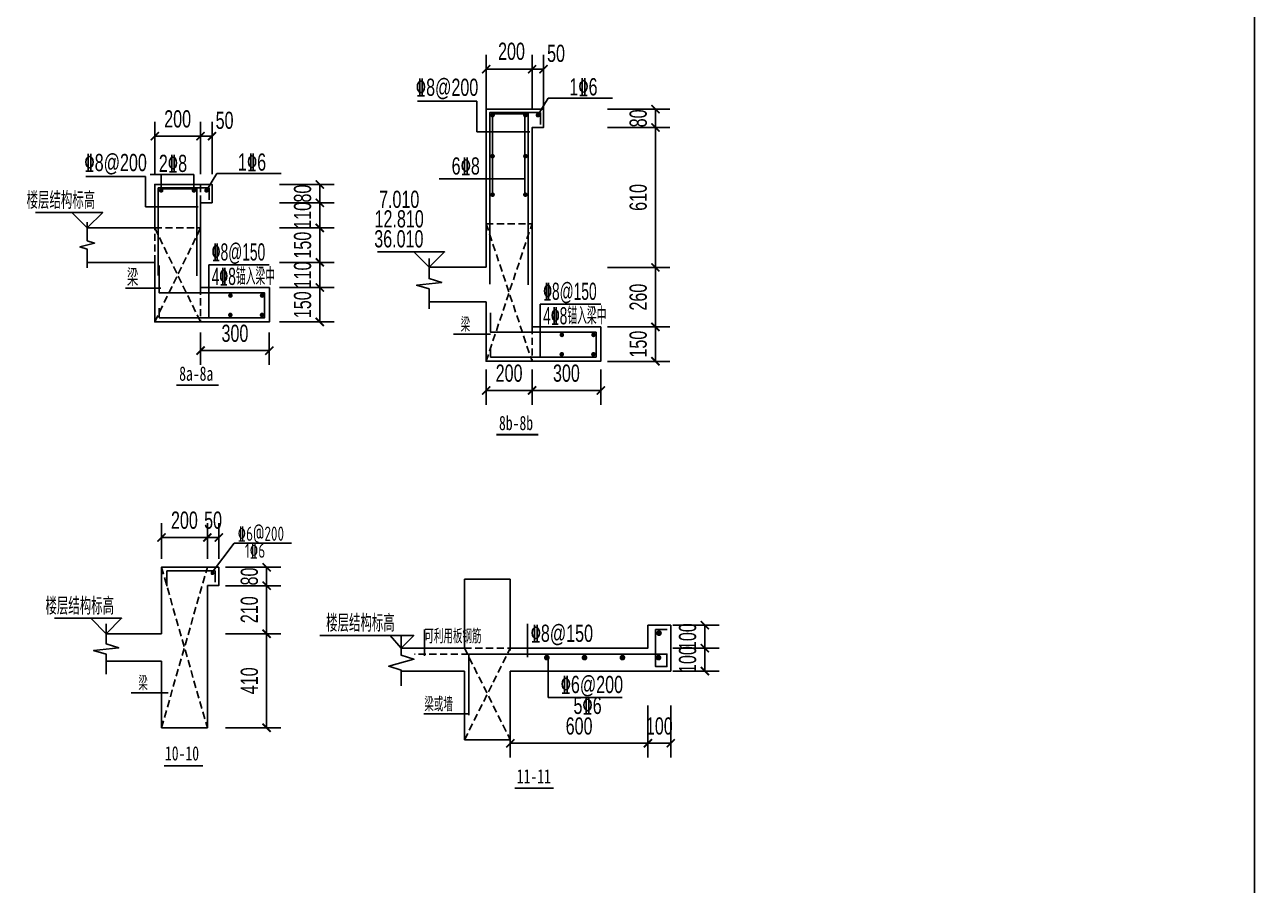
# Model space of a CAD drawing. Extents: x -173820 to 521180, y -715739 to 158231.
# Drawn here: x 47686 to 69145, y 62694 to 77716 of the extents above; entities that cross this region are included whole.
import ezdxf

# ---------------------------------------------------------------- set-up
doc = ezdxf.new("R2010")
doc.units = 0
doc.header["$LTSCALE"] = 1000
doc.linetypes.add('HIDDEN2', pattern=[0.1875, 0.125, -0.0625])
doc.layers.add('JG1', color=3, linetype='Continuous')
doc.layers.add('模板线', color=3, linetype='Continuous')
doc.styles.add('TEXTDIM', font='njadri_romans1.shx', dxfattribs={"width": 0.7, "bigfont": 'njadri_fhztxt.shx'})
doc.styles.add('TEXTSTEEL', font='njadri_tssdeng.shx', dxfattribs={"width": 0.7, "bigfont": 'njadri_tssdchn.shx'})
doc.styles.add('钢筋', font='tssdeng.shx', dxfattribs={"width": 0.7, "height": 250, "bigfont": 'tssdchn.shx'})
doc.styles.add('黑体', font='simhei.ttf', dxfattribs={"width": 0.8})
doc.dimstyles.new('DIM100', dxfattribs={"dimtxt": 300, "dimasz": 1, "dimexe": 250, "dimexo": 0, "dimgap": 150, "dimtad": 1, "dimdec": 0, "dimzin": 0, "dimdsep": 46, "dimtxsty": 'TEXTDIM', "dimblk": 'DI', "dimcen": 0, "dimclrt": 7, "dimadec": 0, "dimazin": 0, "dimtfac": 1, "dimtdec": 0, "dimtix": 1, "dimtmove": 2, "dimatfit": 3, "dimldrblk": 'DI', "dimfxl": 0, "dimtolj": 1, "dimtzin": 0, "dimarcsym": 0})

# ---------------------------------------------------------------- blocks, each defined once
blk = doc.blocks.new('DI')
at = {"color": 3, "const_width": 30}
blk.add_lwpolyline([(-71, -71), (71, 71)], dxfattribs=at)
blk = doc.blocks.new('*D850')
at = {"layer": 'Defpoints', "color": 0}
for p in [(3226, 4346), (3026, 3685), (3226, 3685)]:
    blk.add_point(p, dxfattribs=at)
at = {"layer": 'JG1', "color": 0, "lineweight": -2}
for p, q in [((3026, 3685), (3026, 4596)), ((3226, 3685), (3226, 4596)), ((3025, 4346), (3024, 4346)), ((3026, 4346), (3226, 4346)), ((3227, 4346), (3228, 4346))]:
    blk.add_line(p, q, dxfattribs=at)
blk.add_blockref('DI', (3026, 4346), dxfattribs=at)
at = {"layer": 'JG1', "color": 0, "lineweight": -2, "rotation": 180}
blk.add_blockref('DI', (3226, 4346), dxfattribs=at)
at = {"layer": 'JG1', "color": 7, "insert": (3445, 4621), "char_height": 300, "attachment_point": 5, "style": 'TEXTDIM'}
blk.add_mtext('\\A1;50', dxfattribs=at)
blk = doc.blocks.new('*D851')
at = {"layer": 'Defpoints', "color": 0}
for p in [(3026, 4346), (2226, 3685), (3026, 3685)]:
    blk.add_point(p, dxfattribs=at)
at = {"layer": 'JG1', "color": 0, "lineweight": -2}
for p, q in [((2226, 3685), (2226, 4596)), ((3026, 3685), (3026, 4596)), ((2227, 4346), (3025, 4346))]:
    blk.add_line(p, q, dxfattribs=at)
at = {"layer": 'JG1', "color": 0, "lineweight": -2, "rotation": 180}
blk.add_blockref('DI', (2226, 4346), dxfattribs=at)
at = {"layer": 'JG1', "color": 0, "lineweight": -2}
blk.add_blockref('DI', (3026, 4346), dxfattribs=at)
at = {"layer": 'JG1', "color": 7, "insert": (2626, 4646), "char_height": 300, "attachment_point": 5, "style": 'TEXTDIM'}
blk.add_mtext('\\A1;200', dxfattribs=at)
blk = doc.blocks.new('*D852')
at = {"layer": 'Defpoints', "color": 0}
for p in [(4401, 1704), (5107, 1704), (4401, 1104)]:
    blk.add_point(p, dxfattribs=at)
at = {"layer": 'JG1', "color": 0, "lineweight": -2}
for p, q in [((4401, 1704), (5357, 1704)), ((5107, 1705), (5107, 1706)), ((5107, 1104), (5107, 1704)), ((4401, 1104), (5357, 1104)), ((5107, 1103), (5107, 1102))]:
    blk.add_line(p, q, dxfattribs=at)
for p, rotation in [((5107, 1704), 270), ((5107, 1104), 90)]:
    blk.add_blockref('DI', p, dxfattribs=dict(at, rotation=rotation))
at = {"layer": 'JG1', "color": 7, "insert": (4807, 1404), "char_height": 300, "attachment_point": 5, "rotation": 90, "style": 'TEXTDIM'}
blk.add_mtext('\\A1;150', dxfattribs=at)
blk = doc.blocks.new('*D853')
at = {"layer": 'Defpoints', "color": 0}
for p in [(4401, 3504), (5107, 3504), (4401, 3184)]:
    blk.add_point(p, dxfattribs=at)
at = {"layer": 'JG1', "color": 0, "lineweight": -2}
for p, q in [((4401, 3504), (5357, 3504)), ((5107, 3505), (5107, 3506)), ((5107, 3184), (5107, 3504)), ((4401, 3184), (5357, 3184)), ((5107, 3183), (5107, 3182))]:
    blk.add_line(p, q, dxfattribs=at)
for p, rotation in [((5107, 3504), 270), ((5107, 3184), 90)]:
    blk.add_blockref('DI', p, dxfattribs=dict(at, rotation=rotation))
at = {"layer": 'JG1', "color": 7, "insert": (4807, 3344), "char_height": 300, "attachment_point": 5, "rotation": 90, "style": 'TEXTDIM'}
blk.add_mtext('\\A1;80', dxfattribs=at)
blk = doc.blocks.new('*D854')
at = {"layer": 'Defpoints', "color": 0}
for p in [(4401, 2144), (5107, 2144), (4401, 1704)]:
    blk.add_point(p, dxfattribs=at)
at = {"layer": 'JG1', "color": 0, "lineweight": -2}
for p, q in [((4401, 2144), (5357, 2144)), ((5107, 2145), (5107, 2146)), ((5107, 1704), (5107, 2144)), ((4401, 1704), (5357, 1704)), ((5107, 1703), (5107, 1702))]:
    blk.add_line(p, q, dxfattribs=at)
for p, rotation in [((5107, 2144), 270), ((5107, 1704), 90)]:
    blk.add_blockref('DI', p, dxfattribs=dict(at, rotation=rotation))
at = {"layer": 'JG1', "color": 7, "insert": (4807, 1924), "char_height": 300, "attachment_point": 5, "rotation": 90, "style": 'TEXTDIM'}
blk.add_mtext('\\A1;110', dxfattribs=at)
blk = doc.blocks.new('*D855')
at = {"layer": 'Defpoints', "color": 0}
for p in [(4401, 3184), (4401, 2744), (5107, 2744)]:
    blk.add_point(p, dxfattribs=at)
at = {"layer": 'JG1', "color": 0, "lineweight": -2}
for p, q in [((4401, 3184), (5357, 3184)), ((5107, 3185), (5107, 3186)), ((5107, 3184), (5107, 2744)), ((4401, 2744), (5357, 2744)), ((5107, 2743), (5107, 2742))]:
    blk.add_line(p, q, dxfattribs=at)
for p, rotation in [((5107, 3184), 270), ((5107, 2744), 90)]:
    blk.add_blockref('DI', p, dxfattribs=dict(at, rotation=rotation))
at = {"layer": 'JG1', "color": 7, "insert": (4807, 2964), "char_height": 300, "attachment_point": 5, "rotation": 90, "style": 'TEXTDIM'}
blk.add_mtext('\\A1;110', dxfattribs=at)
blk = doc.blocks.new('*D856')
at = {"layer": 'Defpoints', "color": 0}
for p in [(4401, 2744), (5107, 2744), (4401, 2144)]:
    blk.add_point(p, dxfattribs=at)
at = {"layer": 'JG1', "color": 0, "lineweight": -2}
for p, q in [((4401, 2744), (5357, 2744)), ((5107, 2745), (5107, 2746)), ((5107, 2144), (5107, 2744)), ((4401, 2144), (5357, 2144)), ((5107, 2143), (5107, 2142))]:
    blk.add_line(p, q, dxfattribs=at)
for p, rotation in [((5107, 2744), 270), ((5107, 2144), 90)]:
    blk.add_blockref('DI', p, dxfattribs=dict(at, rotation=rotation))
at = {"layer": 'JG1', "color": 7, "insert": (4807, 2444), "char_height": 300, "attachment_point": 5, "rotation": 90, "style": 'TEXTDIM'}
blk.add_mtext('\\A1;150', dxfattribs=at)
blk = doc.blocks.new('*D857')
at = {"layer": 'Defpoints', "color": 0}
for p in [(3026, 918), (4226, 918), (3026, 604)]:
    blk.add_point(p, dxfattribs=at)
at = {"layer": 'JG1', "color": 0, "lineweight": -2}
for p, q in [((3026, 918), (3026, 354)), ((4226, 918), (4226, 354)), ((4225, 604), (3027, 604))]:
    blk.add_line(p, q, dxfattribs=at)
at = {"layer": 'JG1', "color": 0, "lineweight": -2, "rotation": 180}
blk.add_blockref('DI', (3026, 604), dxfattribs=at)
at = {"layer": 'JG1', "color": 0, "lineweight": -2}
blk.add_blockref('DI', (4226, 604), dxfattribs=at)
at = {"layer": 'JG1', "color": 7, "insert": (3626, 904), "char_height": 300, "attachment_point": 5, "style": 'TEXTDIM'}
blk.add_mtext('\\A1;300', dxfattribs=at)
blk = doc.blocks.new('*D858')
at = {"layer": 'Defpoints', "color": 0}
for p in [(1906, 6377), (1906, 5679), (2706, 5679)]:
    blk.add_point(p, dxfattribs=at)
at = {"layer": 'JG1', "color": 0, "lineweight": -2}
for p, q in [((1906, 5679), (1906, 6627)), ((2706, 5679), (2706, 6627)), ((2705, 6377), (1907, 6377))]:
    blk.add_line(p, q, dxfattribs=at)
at = {"layer": 'JG1', "color": 0, "lineweight": -2, "rotation": 180}
blk.add_blockref('DI', (1906, 6377), dxfattribs=at)
at = {"layer": 'JG1', "color": 0, "lineweight": -2}
blk.add_blockref('DI', (2706, 6377), dxfattribs=at)
at = {"layer": 'JG1', "color": 7, "insert": (2348, 6688), "char_height": 300, "attachment_point": 5, "style": 'TEXTDIM'}
blk.add_mtext('\\A1;200', dxfattribs=at)
blk = doc.blocks.new('*D859')
at = {"layer": 'Defpoints', "color": 0}
for p in [(2906, 6377), (2706, 5679), (2906, 5679)]:
    blk.add_point(p, dxfattribs=at)
at = {"layer": 'JG1', "color": 0, "lineweight": -2}
for p, q in [((2706, 5679), (2706, 6627)), ((2906, 5679), (2906, 6627)), ((2705, 6377), (2704, 6377)), ((2706, 6377), (2906, 6377)), ((2907, 6377), (2908, 6377))]:
    blk.add_line(p, q, dxfattribs=at)
blk.add_blockref('DI', (2706, 6377), dxfattribs=at)
at = {"layer": 'JG1', "color": 0, "lineweight": -2, "rotation": 180}
blk.add_blockref('DI', (2906, 6377), dxfattribs=at)
at = {"layer": 'JG1', "color": 7, "insert": (3125, 6652), "char_height": 300, "attachment_point": 5, "style": 'TEXTDIM'}
blk.add_mtext('\\A1;50', dxfattribs=at)
blk = doc.blocks.new('*D860')
at = {"layer": 'Defpoints', "color": 0}
for p in [(4023, 1879), (4860, 1879), (4023, 1279)]:
    blk.add_point(p, dxfattribs=at)
at = {"layer": 'JG1', "color": 0, "lineweight": -2}
for p, q in [((4023, 1879), (5110, 1879)), ((4860, 1880), (4860, 1881)), ((4860, 1279), (4860, 1879)), ((4023, 1279), (5110, 1279)), ((4860, 1278), (4860, 1277))]:
    blk.add_line(p, q, dxfattribs=at)
for p, rotation in [((4860, 1879), 270), ((4860, 1279), 90)]:
    blk.add_blockref('DI', p, dxfattribs=dict(at, rotation=rotation))
at = {"layer": 'JG1', "color": 7, "insert": (4560, 1579), "char_height": 300, "attachment_point": 5, "rotation": 90, "style": 'TEXTDIM'}
blk.add_mtext('\\A1;150', dxfattribs=at)
blk = doc.blocks.new('*D861')
at = {"layer": 'Defpoints', "color": 0}
for p in [(4023, 5679), (4860, 5679), (4023, 5359)]:
    blk.add_point(p, dxfattribs=at)
at = {"layer": 'JG1', "color": 0, "lineweight": -2}
for p, q in [((4023, 5679), (5110, 5679)), ((4860, 5680), (4860, 5681)), ((4860, 5359), (4860, 5679)), ((4023, 5359), (5110, 5359)), ((4860, 5358), (4860, 5357))]:
    blk.add_line(p, q, dxfattribs=at)
for p, rotation in [((4860, 5679), 270), ((4860, 5359), 90)]:
    blk.add_blockref('DI', p, dxfattribs=dict(at, rotation=rotation))
at = {"layer": 'JG1', "color": 7, "insert": (4560, 5519), "char_height": 300, "attachment_point": 5, "rotation": 90, "style": 'TEXTDIM'}
blk.add_mtext('\\A1;80', dxfattribs=at)
blk = doc.blocks.new('*D862')
at = {"layer": 'Defpoints', "color": 0}
for p in [(4023, 5359), (4023, 2919), (4860, 2919)]:
    blk.add_point(p, dxfattribs=at)
at = {"layer": 'JG1', "color": 0, "lineweight": -2}
for p, q in [((4023, 5359), (5110, 5359)), ((4860, 5358), (4860, 2920)), ((4023, 2919), (5110, 2919))]:
    blk.add_line(p, q, dxfattribs=at)
for p, rotation in [((4860, 5359), 90), ((4860, 2919), 270)]:
    blk.add_blockref('DI', p, dxfattribs=dict(at, rotation=rotation))
at = {"layer": 'JG1', "color": 7, "insert": (4560, 4139), "char_height": 300, "attachment_point": 5, "rotation": 90, "style": 'TEXTDIM'}
blk.add_mtext('\\A1;610', dxfattribs=at)
blk = doc.blocks.new('*D863')
at = {"layer": 'Defpoints', "color": 0}
for p in [(1906, 1135), (2706, 1135), (2706, 771)]:
    blk.add_point(p, dxfattribs=at)
at = {"layer": 'JG1', "color": 0, "lineweight": -2}
for p, q in [((1906, 1135), (1906, 521)), ((2706, 1135), (2706, 521)), ((1907, 771), (2705, 771))]:
    blk.add_line(p, q, dxfattribs=at)
at = {"layer": 'JG1', "color": 0, "lineweight": -2, "rotation": 180}
blk.add_blockref('DI', (1906, 771), dxfattribs=at)
at = {"layer": 'JG1', "color": 0, "lineweight": -2}
blk.add_blockref('DI', (2706, 771), dxfattribs=at)
at = {"layer": 'JG1', "color": 7, "insert": (2306, 1071), "char_height": 300, "attachment_point": 5, "style": 'TEXTDIM'}
blk.add_mtext('\\A1;200', dxfattribs=at)
blk = doc.blocks.new('*D864')
at = {"layer": 'Defpoints', "color": 0}
for p in [(4023, 2919), (4860, 2919), (4023, 1879)]:
    blk.add_point(p, dxfattribs=at)
at = {"layer": 'JG1', "color": 0, "lineweight": -2}
for p, q in [((4023, 2919), (5110, 2919)), ((4860, 1880), (4860, 2918)), ((4023, 1879), (5110, 1879))]:
    blk.add_line(p, q, dxfattribs=at)
for p, rotation in [((4860, 2919), 90), ((4860, 1879), 270)]:
    blk.add_blockref('DI', p, dxfattribs=dict(at, rotation=rotation))
at = {"layer": 'JG1', "color": 7, "insert": (4560, 2399), "char_height": 300, "attachment_point": 5, "rotation": 90, "style": 'TEXTDIM'}
blk.add_mtext('\\A1;260', dxfattribs=at)
blk = doc.blocks.new('*D865')
at = {"layer": 'Defpoints', "color": 0}
for p in [(2706, 1135), (3906, 1135), (3906, 771)]:
    blk.add_point(p, dxfattribs=at)
at = {"layer": 'JG1', "color": 0, "lineweight": -2}
for p, q in [((2706, 1135), (2706, 521)), ((3906, 1135), (3906, 521)), ((2707, 771), (3905, 771))]:
    blk.add_line(p, q, dxfattribs=at)
at = {"layer": 'JG1', "color": 0, "lineweight": -2, "rotation": 180}
blk.add_blockref('DI', (2706, 771), dxfattribs=at)
at = {"layer": 'JG1', "color": 0, "lineweight": -2}
blk.add_blockref('DI', (3906, 771), dxfattribs=at)
at = {"layer": 'JG1', "color": 7, "insert": (3306, 1071), "char_height": 300, "attachment_point": 5, "style": 'TEXTDIM'}
blk.add_mtext('\\A1;300', dxfattribs=at)
blk = doc.blocks.new('*D1658')
at = {"layer": 'Defpoints', "color": 0, "linetype": 'Continuous'}
for p in [(2548, 1443), (4948, 1443), (4948, 783)]:
    blk.add_point(p, dxfattribs=at)
at = {"layer": 'JG1', "color": 0, "linetype": 'Continuous', "lineweight": -2}
for p, q in [((2548, 1443), (2548, 533)), ((4948, 1443), (4948, 533)), ((2549, 783), (4947, 783))]:
    blk.add_line(p, q, dxfattribs=at)
at = {"layer": 'JG1', "color": 0, "linetype": 'Continuous', "lineweight": -2, "rotation": 180}
blk.add_blockref('DI', (2548, 783), dxfattribs=at)
at = {"layer": 'JG1', "color": 0, "linetype": 'Continuous', "lineweight": -2}
blk.add_blockref('DI', (4948, 783), dxfattribs=at)
at = {"layer": 'JG1', "color": 7, "linetype": 'Continuous', "insert": (3748, 1083), "char_height": 300, "attachment_point": 5, "style": 'TEXTDIM'}
blk.add_mtext('\\A1;600', dxfattribs=at)
blk = doc.blocks.new('*D1659')
at = {"layer": 'Defpoints', "color": 0, "linetype": 'Continuous'}
for p in [(5381, 2444), (5942, 2444), (5381, 2044)]:
    blk.add_point(p, dxfattribs=at)
at = {"layer": 'JG1', "color": 0, "linetype": 'Continuous', "lineweight": -2}
for p, q in [((5381, 2444), (6192, 2444)), ((5942, 2445), (5942, 2446)), ((5942, 2044), (5942, 2444)), ((5381, 2044), (6192, 2044)), ((5942, 2043), (5942, 2042))]:
    blk.add_line(p, q, dxfattribs=at)
for p, rotation in [((5942, 2444), 270), ((5942, 2044), 90)]:
    blk.add_blockref('DI', p, dxfattribs=dict(at, rotation=rotation))
at = {"layer": 'JG1', "color": 7, "linetype": 'Continuous', "insert": (5642, 2244), "char_height": 300, "attachment_point": 5, "rotation": 90, "style": 'TEXTDIM'}
blk.add_mtext('\\A1;100', dxfattribs=at)
blk = doc.blocks.new('*D1660')
at = {"layer": 'Defpoints', "color": 0, "linetype": 'Continuous'}
for p in [(4948, 1443), (5348, 1443), (5348, 783)]:
    blk.add_point(p, dxfattribs=at)
at = {"layer": 'JG1', "color": 0, "linetype": 'Continuous', "lineweight": -2}
for p, q in [((4948, 1443), (4948, 533)), ((5348, 1443), (5348, 533)), ((4947, 783), (4946, 783)), ((4948, 783), (5348, 783)), ((5349, 783), (5350, 783))]:
    blk.add_line(p, q, dxfattribs=at)
blk.add_blockref('DI', (4948, 783), dxfattribs=at)
at = {"layer": 'JG1', "color": 0, "linetype": 'Continuous', "lineweight": -2, "rotation": 180}
blk.add_blockref('DI', (5348, 783), dxfattribs=at)
at = {"layer": 'JG1', "color": 7, "linetype": 'Continuous', "insert": (5148, 1083), "char_height": 300, "attachment_point": 5, "style": 'TEXTDIM'}
blk.add_mtext('\\A1;100', dxfattribs=at)
blk = doc.blocks.new('*D1661')
at = {"layer": 'Defpoints', "color": 0, "linetype": 'Continuous'}
for p in [(5381, 2844), (5942, 2844), (5381, 2444)]:
    blk.add_point(p, dxfattribs=at)
at = {"layer": 'JG1', "color": 0, "linetype": 'Continuous', "lineweight": -2}
for p, q in [((5381, 2844), (6192, 2844)), ((5942, 2845), (5942, 2846)), ((5942, 2444), (5942, 2844)), ((5381, 2444), (6192, 2444)), ((5942, 2443), (5942, 2442))]:
    blk.add_line(p, q, dxfattribs=at)
for p, rotation in [((5942, 2844), 270), ((5942, 2444), 90)]:
    blk.add_blockref('DI', p, dxfattribs=dict(at, rotation=rotation))
at = {"layer": 'JG1', "color": 7, "linetype": 'Continuous', "insert": (5642, 2644), "char_height": 300, "attachment_point": 5, "rotation": 90, "style": 'TEXTDIM'}
blk.add_mtext('\\A1;100', dxfattribs=at)
blk = doc.blocks.new('*D532')
at = {"layer": 'Defpoints', "color": 0}
for p in [(-115503, -69325), (-116303, -69696, 0), (-115503, -69696)]:
    blk.add_point(p, dxfattribs=at)
at = {"layer": 'JG1', "color": 0, "lineweight": -2}
for p, q in [((-116303, -69696), (-116303, -69075)), ((-115503, -69696), (-115503, -69075)), ((-116302, -69325), (-115504, -69325))]:
    blk.add_line(p, q, dxfattribs=at)
at = {"layer": 'JG1', "color": 0, "lineweight": -2, "rotation": 180}
blk.add_blockref('DI', (-116303, -69325), dxfattribs=at)
at = {"layer": 'JG1', "color": 0, "lineweight": -2}
blk.add_blockref('DI', (-115503, -69325), dxfattribs=at)
at = {"layer": 'JG1', "color": 7, "insert": (-115903, -69025), "char_height": 300, "attachment_point": 5, "style": 'TEXTDIM'}
blk.add_mtext('\\A1;200', dxfattribs=at)
blk = doc.blocks.new('*D533')
at = {"layer": 'Defpoints', "color": 0}
for p in [(-115187, -71006), (-114469, -71006), (-115187, -72646, 0)]:
    blk.add_point(p, dxfattribs=at)
at = {"layer": 'JG1', "color": 0, "lineweight": -2}
for p, q in [((-115187, -71006), (-114219, -71006)), ((-114469, -72645), (-114469, -71007)), ((-115187, -72646), (-114219, -72646))]:
    blk.add_line(p, q, dxfattribs=at)
for p, rotation in [((-114469, -71006), 90), ((-114469, -72646), 270)]:
    blk.add_blockref('DI', p, dxfattribs=dict(at, rotation=rotation))
at = {"layer": 'JG1', "color": 7, "insert": (-114769, -71826), "char_height": 300, "attachment_point": 5, "rotation": 90, "style": 'TEXTDIM'}
blk.add_mtext('\\A1;410', dxfattribs=at)
blk = doc.blocks.new('*D534')
at = {"layer": 'Defpoints', "color": 0}
for p in [(-115187, -70166), (-114469, -70166), (-115187, -71006)]:
    blk.add_point(p, dxfattribs=at)
at = {"layer": 'JG1', "color": 0, "lineweight": -2}
for p, q in [((-115187, -70166), (-114219, -70166)), ((-114469, -71005), (-114469, -70167)), ((-115187, -71006), (-114219, -71006))]:
    blk.add_line(p, q, dxfattribs=at)
for p, rotation in [((-114469, -70166), 90), ((-114469, -71006), 270)]:
    blk.add_blockref('DI', p, dxfattribs=dict(at, rotation=rotation))
at = {"layer": 'JG1', "color": 7, "insert": (-114769, -70586), "char_height": 300, "attachment_point": 5, "rotation": 90, "style": 'TEXTDIM'}
blk.add_mtext('\\A1;210', dxfattribs=at)
blk = doc.blocks.new('*D535')
at = {"layer": 'Defpoints', "color": 0}
for p in [(-115303, -69325), (-115503, -69696), (-115303, -69696)]:
    blk.add_point(p, dxfattribs=at)
at = {"layer": 'JG1', "color": 0, "lineweight": -2}
for p, q in [((-115503, -69696), (-115503, -69075)), ((-115303, -69696), (-115303, -69075)), ((-115504, -69325), (-115505, -69325)), ((-115503, -69325), (-115303, -69325)), ((-115302, -69325), (-115301, -69325))]:
    blk.add_line(p, q, dxfattribs=at)
blk.add_blockref('DI', (-115503, -69325), dxfattribs=at)
at = {"layer": 'JG1', "color": 0, "lineweight": -2, "rotation": 180}
blk.add_blockref('DI', (-115303, -69325), dxfattribs=at)
at = {"layer": 'JG1', "color": 7, "insert": (-115403, -69025), "char_height": 300, "attachment_point": 5, "style": 'TEXTDIM'}
blk.add_mtext('\\A1;50', dxfattribs=at)
blk = doc.blocks.new('*D536')
at = {"layer": 'Defpoints', "color": 0}
for p in [(-115187, -69846), (-114469, -69846), (-115187, -70166)]:
    blk.add_point(p, dxfattribs=at)
at = {"layer": 'JG1', "color": 0, "lineweight": -2}
for p, q in [((-115187, -69846), (-114219, -69846)), ((-114469, -69845), (-114469, -69844)), ((-114469, -70166), (-114469, -69846)), ((-115187, -70166), (-114219, -70166)), ((-114469, -70167), (-114469, -70168))]:
    blk.add_line(p, q, dxfattribs=at)
for p, rotation in [((-114469, -69846), 270), ((-114469, -70166), 90)]:
    blk.add_blockref('DI', p, dxfattribs=dict(at, rotation=rotation))
at = {"layer": 'JG1', "color": 7, "insert": (-114769, -70006), "char_height": 300, "attachment_point": 5, "rotation": 90, "style": 'TEXTDIM'}
blk.add_mtext('\\A1;80', dxfattribs=at)
blk = doc.blocks.new('$1971515')
at = {"layer": 'JG1', "color": 3, "linetype": 'Continuous'}
blk.add_line((3309.8, 3692.9, 0), (4430, 3692.9, 0), dxfattribs=at)
at = {"layer": 'JG1', "color": 3, "linetype": 'ByBlock', "ltscale": 0.2}
blk.add_line((3167.6, 2101), (4224.8, 2101), dxfattribs=at)
at = {"layer": 'JG1'}
blk.add_line((2331.2, 1694.8, 0), (1715.3, 1694.8, 0), dxfattribs=at)
for points in [[(2226.3, 2743.7), (2226.3, 3503.7), (3226.3, 3503.7), (3226.3, 3183.7), (3026.3, 3183.7), (3026.3, 1703.7), (4226.3, 1703.7), (4226.3, 1103.7), (2226.3, 1103.7), (2226.3, 2143.7)], [(779.7, 3013.7), (1049.7, 2743.7), (1319.7, 3013.7), (148.3, 3013.7)], [(1049.7, 2743.7), (2226.3, 2743.7)], [(1049.7, 2143.7), (2226.3, 2143.7)]]:
    blk.add_lwpolyline(points, dxfattribs=at)
at = {"layer": 'JG1', "color": 6}
for points in [[(2288.2, 1913.9), (2288.2, 3443.1), (3173.7, 3443.1), (3173.7, 3234.9)], [(2311.3, 3425.1), (2959.5, 3425.1), (2959.5, 1907.1)], [(2304.3, 2088.2), (2304.3, 1611.1), (4144.2, 1611.1), (4144.2, 1176.7), (2304.3, 1176.7), (2304.3, 1344)]]:
    blk.add_lwpolyline(points, dxfattribs=at)
at = {"layer": 'JG1', "color": 3, "const_width": 40, "elevation": 0}
for points in [[(2318.4, 3399.1, 1), (2358.4, 3399.1, 1)], [(2890.7, 3399.1, 1), (2930.7, 3399.1, 1)], [(3109.7, 3399.1, 1), (3149.7, 3399.1, 1)], [(3527.2, 1564.5, 1), (3567.2, 1564.5, 1)], [(4079.7, 1564.5, 1), (4119.7, 1564.5, 1)], [(3525.4, 1226.5, 1), (3565.4, 1226.5, 1)], [(4078, 1226.5, 1), (4118, 1226.5, 1)]]:
    blk.add_lwpolyline(points, format="xyb", close=True, dxfattribs=at)
at = {"layer": 'JG1', "elevation": 0}
blk.add_lwpolyline([(1049.7, 2046.2), (1049.7, 2371.2), (921.3, 2412.9), (1178.1, 2479.5), (1049.7, 2521.2), (1049.7, 2846.2)], dxfattribs=at)
at = {"layer": '模板线'}
for p, q in [((2910.7, 3677.3, 0), (2147, 3677.3, 0)), ((2338.4, 3399.1, 0), (2338.4, 3677.3, 0)), ((2910.7, 3399.1, 0), (2910.7, 3677.3, 0)), ((3129.7, 3399.1, 0), (3309.8, 3692.9, 0)), ((2062.4, 3644.1), (1025.4, 3644.1)), ((2062.4, 3110.4), (2062.4, 3644.1)), ((2985.6, 3110.4), (2062.4, 3110.4)), ((3167.6, 1162.6), (3167.6, 2101))]:
    blk.add_line(p, q, dxfattribs=at)
at = {"layer": '模板线', "linetype": 'HIDDEN2'}
for p, q in [((3026.3, 3183.7), (3026.3, 3503.7)), ((2226.3, 1103.7), (3026.3, 2743.7)), ((2226.3, 2743.7), (3026.3, 1103.7)), ((2226.3, 2743.7), (3026.3, 2743.7)), ((2226.3, 2143.7), (2226.3, 2743.7)), ((3026.3, 1703.7), (3026.3, 1103.7))]:
    blk.add_line(p, q, dxfattribs=at)
at = {"layer": '模板线', "color": 3, "elevation": -307942.8}
blk.add_lwpolyline([(2605.9, 0, 31.2, 31.2, 0), (3339.8, 0, 0, 0, 0)], format="xyseb", dxfattribs=at)
at = {"layer": 'JG1', "color": 3, "linetype": 'ByBlock', "ltscale": 0.2, "style": 'TEXTSTEEL'}
for s, width, p in [('%%1328@200', 0.7, (998.9, 3736.1)), ('2%%1328', 0.7, (2298.7, 3721.3, 0)), ('1%%1326', 0.7, (3677.5, 3744.1, 0)), ('%%1328@150', 0.6, (3220.3, 2175.7)), ('4%%1328锚入梁中', 0.6, (3220.3, 1749.5))]:
    blk.add_text(s, height=300, dxfattribs=dict(at, width=width)).set_placement(p)
at = {"layer": 'JG1', "style": 'TEXTSTEEL', "width": 0.7}
blk.add_text('楼层结构标高', height=300, dxfattribs=at).set_placement((-9.9, 3076.8))
at = {"layer": 'JG1', "color": 3, "style": 'TEXTSTEEL', "width": 0.7}
blk.add_text('梁', height=300, dxfattribs=at).set_placement((1741.1, 1730.1, 0))
at = {"layer": '模板线', "color": 3, "style": '黑体', "width": 0.7}
blk.add_text('8a-8a', height=250, dxfattribs=at).set_placement((2652.8, 78.3, -307942.8))
at = {"layer": 'JG1'}
for p1, p2, distance, picture, middle in [((2226.3, 3684.7), (3026.3, 3684.7), 661.7, '*D851', (2626.3, 4646.4)), ((4401.2, 3183.7), (4401.2, 3503.7), -705.8, '*D853', (4807, 3343.7)), ((4401.2, 3183.7), (4401.2, 2743.7), 705.8, '*D855', (4807, 2963.7)), ((4401.2, 2143.7), (4401.2, 2743.7), -705.8, '*D856', (4807, 2443.7)), ((4401.2, 1703.7), (4401.2, 2143.7), -705.8, '*D854', (4807, 1923.7)), ((4401.2, 1103.7), (4401.2, 1703.7), -705.8, '*D852', (4807, 1403.7))]:
    dim = blk.add_aligned_dim(p1=p1, p2=p2, distance=distance, dimstyle='DIM100', override={"dimlfac": 0.25}, dxfattribs=at)
    dim.commit()
    dim.dimension.update_dxf_attribs({"geometry": picture, "text_midpoint": middle})
dim = blk.add_linear_dim(base=(3226.3, 4346.4), p1=(3026.3, 3684.7), p2=(3226.3, 3684.7), angle=0, dimstyle='DIM100', override={"dimlfac": 0.25}, dxfattribs=at)
dim.commit()
dim.dimension.update_dxf_attribs({"geometry": '*D850', "text_midpoint": (3445.3, 4621.4), "dimtype": 129})
dim = blk.add_linear_dim(base=(3026.3, 603.6), p1=(4226.3, 917.9), p2=(3026.3, 917.9), dimstyle='DIM100', override={"dimlfac": 0.25}, dxfattribs=at)
dim.commit()
dim.dimension.update_dxf_attribs({"geometry": '*D857', "text_midpoint": (3626.3, 903.6)})
blk = doc.blocks.new('$1590264')
at = {"layer": 'JG1', "color": 3, "linetype": 'Continuous'}
blk.add_line((2989.4, 5868.7, 0), (4109.6, 5868.7, 0), dxfattribs=at)
at = {"layer": 'JG1', "color": 3, "linetype": 'ByBlock', "ltscale": 0.2}
blk.add_line((2847.2, 2276.9), (3904.4, 2276.9), dxfattribs=at)
at = {"layer": 'JG1'}
for points in [[(1905.9, 2919.5), (1905.9, 5679.5), (2905.9, 5679.5), (2905.9, 5359.5), (2705.9, 5359.5), (2705.9, 1879.5), (3905.9, 1879.5), (3905.9, 1279.5), (1905.9, 1279.5), (1905.9, 2319.5)], [(641.1, 3189.5), (911.1, 2919.5), (1181.1, 3189.5), (9.7, 3189.5)], [(911.1, 3073.1), (911.1, 2723.1), (1131.1, 2653.1), (691.1, 2606.3), (911.1, 2543.1), (911.1, 2193.1)], [(911.1, 2919.5), (1905.9, 2919.5)], [(911.1, 2319.5), (1905.9, 2319.5)]]:
    blk.add_lwpolyline(points, dxfattribs=at)
at = {"layer": 'JG1', "color": 6}
for points in [[(1967.8, 2623), (1967.8, 5618.9), (2853.3, 5618.9), (2853.3, 5410.7)], [(1990.9, 5600.9), (2639.1, 5600.9), (2639.1, 2616.1)], [(1983.9, 2126.4), (1983.9, 1786.9), (3823.8, 1786.9), (3823.8, 1352.6), (1983.9, 1352.6), (1983.9, 1519.9)]]:
    blk.add_lwpolyline(points, dxfattribs=at)
at = {"layer": 'JG1', "color": 3, "const_width": 40, "elevation": 0}
for points in [[(1998, 5574.9, 1), (2038, 5574.9, 1)], [(2570.3, 5574.9, 1), (2610.3, 5574.9, 1)], [(2789.3, 5574.9, 1), (2829.3, 5574.9, 1)], [(1998, 4859.5, 1), (2038, 4859.5, 1)], [(2570.3, 4859.5, 1), (2610.3, 4859.5, 1)], [(1998, 4187.1, 1), (2038, 4187.1, 1)], [(2570.3, 4187.1, 1), (2610.3, 4187.1, 1)], [(3206.8, 1740.3, 1), (3246.8, 1740.3, 1)], [(3759.3, 1740.3, 1), (3799.3, 1740.3, 1)], [(3205, 1402.3, 1), (3245, 1402.3, 1)], [(3757.6, 1402.3, 1), (3797.6, 1402.3, 1)]]:
    blk.add_lwpolyline(points, format="xyb", close=True, dxfattribs=at)
at = {"layer": '模板线'}
for p, q in [((1742, 5819.9), (705, 5819.9)), ((1742, 5286.2), (1742, 5819.9)), ((2809.3, 5574.9, 0), (2989.4, 5868.7, 0)), ((2018.5, 5574.9, 0), (2018.5, 4187.1, 0)), ((2582.3, 5574.9, 0), (2582.3, 4187.1, 0)), ((2665.2, 5286.2), (1742, 5286.2)), ((2582.3, 4465.8, 0), (1086.6, 4465.8, 0)), ((2847.2, 1338.4), (2847.2, 2276.9)), ((1334.1, 1751.3), (1984.1, 1751.3))]:
    blk.add_line(p, q, dxfattribs=at)
at = {"layer": '模板线', "linetype": 'HIDDEN2'}
for p, q in [((1905.9, 3679.5), (2705.9, 3679.5)), ((1905.9, 1279.5), (2705.9, 3679.5)), ((1905.9, 3679.5), (2705.9, 1279.5)), ((2705.9, 1879.5), (2705.9, 1279.5))]:
    blk.add_line(p, q, dxfattribs=at)
at = {"layer": '模板线', "color": 3, "elevation": -307942.8}
blk.add_lwpolyline([(2083.1, 0, 31.2, 31.2, 0), (2817, 0, 0, 0, 0)], format="xyseb", dxfattribs=at)
at = {"layer": 'JG1', "color": 3, "linetype": 'ByBlock', "ltscale": 0.2, "style": 'TEXTSTEEL'}
for s, width, p in [('%%1328@200', 0.7, (678.5, 5911.9)), ('1%%1326', 0.7, (3357.1, 5920, 0)), ('6%%1328', 0.7, (1303.2, 4538.1, 0)), ('%%1328@150', 0.6, (2899.9, 2351.5)), ('4%%1328锚入梁中', 0.6, (2899.9, 1925.3))]:
    blk.add_text(s, height=300, dxfattribs=dict(at, width=width)).set_placement(p)
at = {"layer": 'JG1', "linetype": 'ByBlock', "ltscale": 0.2, "style": 'TEXTSTEEL', "width": 0.7}
for s, p in [('7.010', (36.8, 3956.8)), ('12.810', (-41.3, 3615.9)), ('36.010', (-46.8, 3267.2))]:
    blk.add_text(s, height=300, dxfattribs=at).set_placement(p)
at = {"layer": '模板线', "style": '钢筋', "width": 0.7}
blk.add_text('梁', height=250, dxfattribs=at).set_placement((1461.1, 1794.4))
at = {"layer": '模板线', "color": 3, "style": '黑体', "width": 0.7}
blk.add_text('8b-8b', height=250, dxfattribs=at).set_placement((2130, 78.3, -307942.8))
at = {"layer": 'JG1'}
for base, p2, angle, picture, middle in [((1905.9, 6377.2), (1905.9, 5679.5), 180, '*D858', (2347.8, 6688.3)), ((2905.9, 6377.2), (2905.9, 5679.5), 0, '*D859', (3124.9, 6652.2))]:
    dim = blk.add_linear_dim(base=base, p1=(2705.9, 5679.5), p2=p2, angle=angle, dimstyle='DIM100', override={"dimlfac": 0.25}, dxfattribs=at)
    dim.commit()
    dim.dimension.update_dxf_attribs({"geometry": picture, "text_midpoint": middle, "dimtype": 129})
for p1, p2, distance, picture, middle in [((4022.6, 5359.5), (4022.6, 5679.5), -837.7, '*D861', (4560.3, 5519.5)), ((4022.6, 5359.5), (4022.6, 2919.5), 837.7, '*D862', (4560.3, 4139.5)), ((4022.6, 1879.5), (4022.6, 2919.5), -837.7, '*D864', (4560.3, 2399.5)), ((4022.6, 1279.5), (4022.6, 1879.5), -837.7, '*D860', (4560.3, 1579.5))]:
    dim = blk.add_aligned_dim(p1=p1, p2=p2, distance=distance, dimstyle='DIM100', override={"dimlfac": 0.25}, dxfattribs=at)
    dim.commit()
    dim.dimension.update_dxf_attribs({"geometry": picture, "text_midpoint": middle})
for base, p1, p2, picture, middle in [((2705.9, 770.6), (1905.9, 1134.6), (2705.9, 1134.6), '*D863', (2305.9, 1070.6)), ((3905.9, 770.6), (2705.9, 1134.6), (3905.9, 1134.6), '*D865', (3305.9, 1070.6))]:
    dim = blk.add_linear_dim(base=base, p1=p1, p2=p2, dimstyle='DIM100', override={"dimlfac": 0.25}, dxfattribs=at)
    dim.commit()
    dim.dimension.update_dxf_attribs({"geometry": picture, "text_midpoint": middle})
blk = doc.blocks.new('$1463941')
at = {"layer": 'JG1', "color": 6, "linetype": 'HIDDEN2'}
blk.add_line((1822.3, 2339.2), (875, 2339.2), dxfattribs=at)
at = {"layer": 'JG1', "linetype": 'Continuous'}
for points in [[(1747.9, 3644.4), (1747.9, 2444.4)], [(1747.9, 3644.4), (2547.9, 3644.4)], [(2547.9, 3644.4), (2547.9, 2404.4)], [(2547.9, 2444.4), (4947.9, 2444.4), (4947.9, 2844.4), (5347.9, 2844.4), (5347.9, 2044.4), (2547.9, 2044.4)], [(-774.3, 2666.4), (862.5, 2666.4), (646.2, 2444.4), (449.2, 2666.4)], [(646.2, 2668.4), (646.2, 2318.4), (866.2, 2248.4), (426.2, 2128.4), (646.2, 2058.4), (646.2, 1788.4)], [(646.2, 2444.4), (1747.9, 2444.4)], [(646.2, 2044.4), (1747.9, 2044.4)], [(1747.9, 2044.4), (1747.9, 844.4)], [(2547.9, 2044.4), (2547.9, 844.4)], [(1747.9, 844.4), (2547.9, 844.4)]]:
    blk.add_lwpolyline(points, dxfattribs=at)
at = {"layer": 'JG1', "color": 6, "linetype": 'Continuous'}
for points in [[(1822.3, 2339.2), (5280.7, 2339.2), (5280.7, 2122.5), (5083.6, 2122.5), (5083.6, 2766.1), (5287.3, 2766.1)], [(1822.3, 2339.2), (1822.3, 1271)]]:
    blk.add_lwpolyline(points, dxfattribs=at)
at = {"layer": 'JG1', "const_width": 50}
for points in [[(5167.2, 2705.9, -1), (5117.2, 2705.9, -1)], [(3209.6, 2277.9, -1), (3159.6, 2277.9, -1)], [(3867.7, 2277.9, -1), (3817.7, 2277.9, -1)], [(4529, 2277.9, -1), (4479, 2277.9, -1)], [(5159, 2277.9, -1), (5109, 2277.9, -1)]]:
    blk.add_lwpolyline(points, format="xyb", close=True, dxfattribs=at)
at = {"layer": 'JG1', "linetype": 'HIDDEN2'}
blk.add_lwpolyline([(1747.9, 2444.4), (2547.9, 2444.4)], dxfattribs=at)
at = {"layer": '模板线'}
for p, q in [((2846.4, 2287.9), (2846.4, 2867.1)), ((1050.4, 2310.5), (1050.4, 2766.7)), ((3209.6, 2277.9), (3209.6, 1584.4)), ((3209.6, 1584.4), (4499.3, 1584.4)), ((1817.6, 1299.7), (1040.2, 1299.7))]:
    blk.add_line(p, q, dxfattribs=at)
at = {"layer": '模板线', "linetype": 'HIDDEN2'}
for p, q in [((1747.9, 844.4), (2547.9, 2444.4)), ((1747.9, 2444.4), (2547.9, 844.4))]:
    blk.add_line(p, q, dxfattribs=at)
at = {"layer": '模板线', "color": 3, "elevation": -307942.8}
blk.add_lwpolyline([(2624.9, 0, 31.2, 31.2, 0), (3307.1, 0, 0, 0, 0)], format="xyseb", dxfattribs=at)
at = {"layer": 'JG1', "linetype": 'ByBlock', "ltscale": 0.2, "style": 'TEXTSTEEL', "width": 0.7}
for s, p in [('楼层结构标高', (-666, 2729.4)), ('%%1328@150', (2901.3, 2553.1)), ('%%1326@200', (3425.4, 1659.8)), ('5%%1326', (3650.1, 1294.9))]:
    blk.add_text(s, height=300, dxfattribs=at).set_placement(p)
at = {"layer": '模板线', "style": '钢筋', "width": 0.7}
for s, p in [('可利用板钢筋', (1047.4, 2525.9)), ('梁或墙', (1047.4, 1338.7))]:
    blk.add_text(s, height=250, dxfattribs=at).set_placement(p)
at = {"layer": '模板线', "color": 3, "style": '黑体', "width": 0.7}
blk.add_text('11-11', height=250, dxfattribs=at).set_placement((2661, 82.6, -307942.8))
at = {"layer": 'JG1', "linetype": 'Continuous'}
for p1, p2, distance, picture, middle in [((5380.9, 2444.4), (5380.9, 2844.4), -561.3, '*D1661', (5642.3, 2644.4)), ((5380.9, 2044.4), (5380.9, 2444.4), -561.3, '*D1659', (5642.3, 2244.4)), ((2547.9, 1443.2), (4947.9, 1443.2), -659.9, '*D1658', (3747.9, 1083.3)), ((4947.9, 1443.2), (5347.9, 1443.2), -659.9, '*D1660', (5147.9, 1083.3))]:
    dim = blk.add_aligned_dim(p1=p1, p2=p2, distance=distance, dimstyle='DIM100', override={"dimlfac": 0.25}, dxfattribs=at)
    dim.commit()
    dim.dimension.update_dxf_attribs({"geometry": picture, "text_midpoint": middle})
blk = doc.blocks.new('$1271662')
at = {"layer": 'JG1', "elevation": 0}
for points in [[(2015, 2385.4), (2015, 3465.4), (3015, 3465.4), (3015, 3145.4), (2815, 3145.4)], [(2015, 665.4), (2015, 665.4), (2815, 665.4), (2815, 3145.4)], [(2015, 2385.4), (2015, 2305.4)], [(2015, 2305.4), (1049.7, 2305.4)], [(1049.7, 1825.4), (2015, 1825.4)], [(2015, 1825.4), (2015, 665.4)]]:
    blk.add_lwpolyline(points, dxfattribs=at)
at = {"layer": 'JG1'}
for points in [[(779.7, 2575.4), (1049.7, 2305.4), (1319.7, 2575.4), (148.3, 2575.4)], [(1049.7, 2479.7), (1049.7, 2129.7), (1269.7, 2059.7), (829.7, 2012.9), (1049.7, 1949.7), (1049.7, 1599.7)]]:
    blk.add_lwpolyline(points, dxfattribs=at)
at = {"layer": '模板线'}
for p, q in [((2887.7, 3363.3), (3282.7, 3888.8)), ((4284.8, 3888.8), (3282.7, 3888.8)), ((1483.2, 1275.3), (2133.2, 1275.3))]:
    blk.add_line(p, q, dxfattribs=at)
at = {"layer": '模板线', "linetype": 'HIDDEN2'}
for p, q in [((2015, 665.4, 0), (2815, 3465.4, 0)), ((2015, 3465.4), (2815, 665.4))]:
    blk.add_line(p, q, dxfattribs=at)
at = {"layer": '模板线', "color": 6}
blk.add_lwpolyline([(2949.8, 3205.4), (2949.8, 3402), (2108.6, 3402), (2108.6, 3137.6)], dxfattribs=at)
at = {"layer": '模板线', "color": 6, "linetype": 'HIDDEN2', "const_width": 33.7}
blk.add_lwpolyline([(2921.5, 3363.3, -1), (2887.7, 3363.3, -1)], format="xyb", close=True, dxfattribs=at)
at = {"layer": '模板线', "color": 3, "elevation": -307942.8}
blk.add_lwpolyline([(2058.4, 0, 31.2, 31.2, 0), (2740.7, 0, 0, 0, 0)], format="xyseb", dxfattribs=at)
at = {"layer": 'JG1', "style": 'TEXTSTEEL', "width": 0.7}
blk.add_text('楼层结构标高', height=300, dxfattribs=at).set_placement((-9.9, 2638.6))
at = {"layer": '模板线', "style": '钢筋', "width": 0.7}
for s, p in [('%%1326@200', (3341.8, 3926.9)), ('1%%1326', (3470.3, 3631.2)), ('梁', (1610.1, 1318.4))]:
    blk.add_text(s, height=250, dxfattribs=at).set_placement(p)
at = {"layer": '模板线', "color": 3, "style": '黑体', "width": 0.7}
blk.add_text('10-10', height=250, dxfattribs=at).set_placement((2075.2, 94.6, -307942.8))
at = {"layer": 'JG1'}
for base, p1, p2, picture, middle in [((2815, 3986.6), (2015, 3615.6, 0), (2815, 3615.6), '*D532', (2415, 4286.6)), ((3015, 3986.6), (2815, 3615.6), (3015, 3615.6), '*D535', (2915, 4286.6))]:
    dim = blk.add_linear_dim(base=base, p1=p1, p2=p2, dimstyle='DIM100', override={"dimlfac": 0.25}, dxfattribs=at)
    dim.commit()
    dim.dimension.update_dxf_attribs({"geometry": picture, "text_midpoint": middle, "insert": (118317.9, 73311.2)})
for base, p1, p2, picture, middle in [((3848.6, 3465.4), (3131.3, 3145.4), (3131.3, 3465.4), '*D536', (3548.6, 3305.4)), ((3848.6, 3145.4), (3131.3, 2305.4), (3131.3, 3145.4), '*D534', (3548.6, 2725.4)), ((3848.6, 2305.4), (3131.3, 665.4, 0), (3131.3, 2305.4), '*D533', (3548.6, 1485.4))]:
    dim = blk.add_linear_dim(base=base, p1=p1, p2=p2, angle=90, dimstyle='DIM100', override={"dimlfac": 0.25}, dxfattribs=at)
    dim.commit()
    dim.dimension.update_dxf_attribs({"geometry": picture, "text_midpoint": middle, "insert": (118317.9, 73311.2)})

msp = doc.modelspace()

# ---------------------------------------------------------------- linework, layer by layer
at = {"layer": '模板线', "elevation": 0}
msp.add_lwpolyline([(-14954.7, 102870.8), (69145.3, 102870.8), (69145.3, 43470.8), (-14954.7, 43470.8)], close=True, dxfattribs=at)

# ---------------------------------------------------------------- block references
at = {"layer": '模板线'}
for name, p in [('$1590264', (53834.1, 70560.5)), ('$1971515', (47730.5, 71422.9)), ('$1271662', (48059.8, 64779.5)), ('$1463941', (53613.6, 64390.9))]:
    msp.add_blockref(name, p, dxfattribs=at)

doc.saveas('drawing.dxf')
